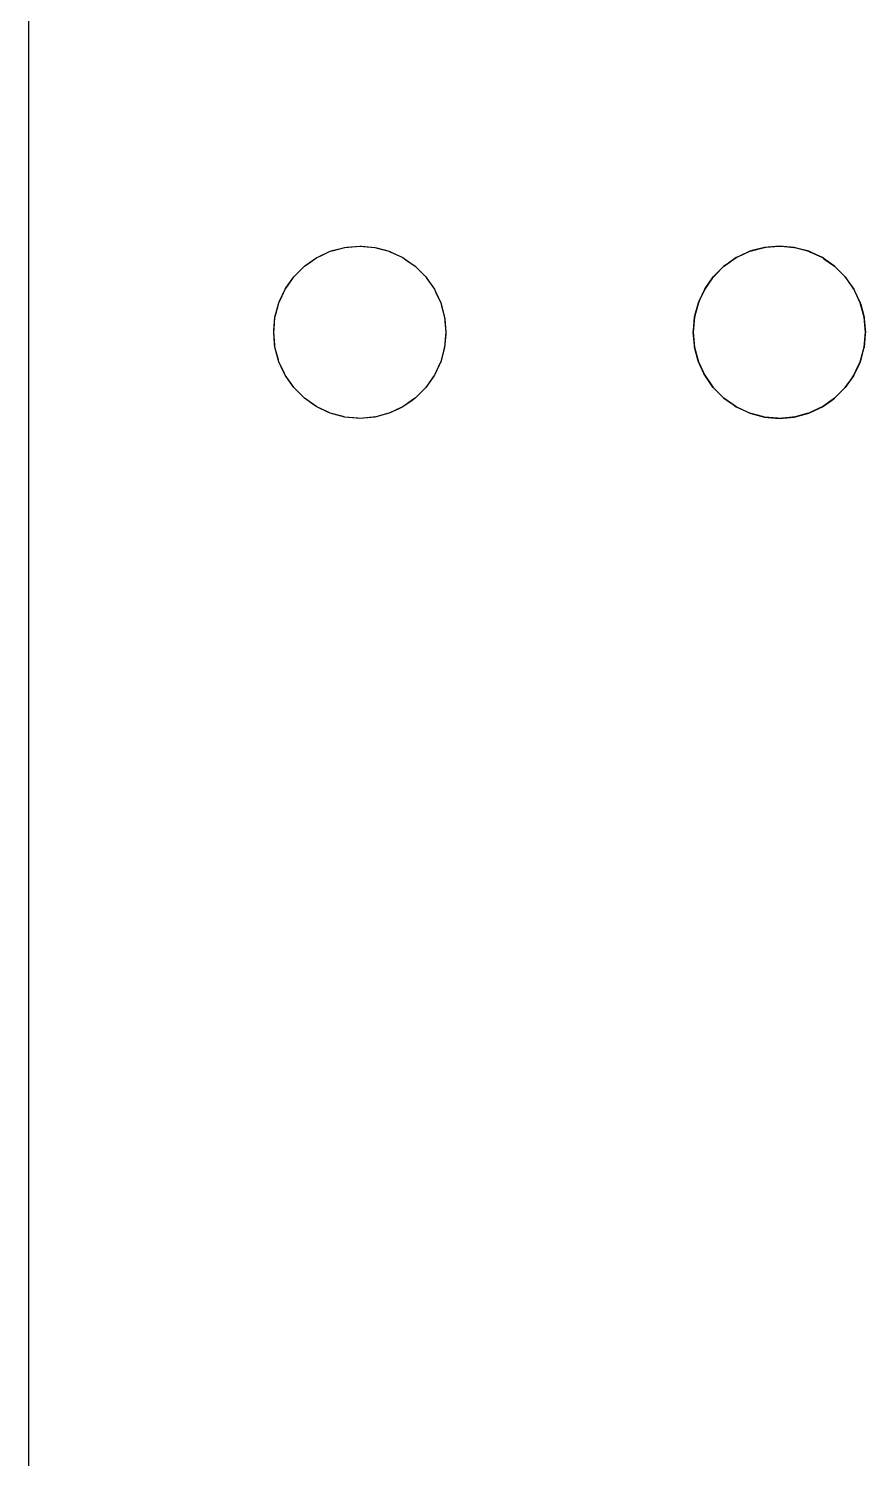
# Model space of a CAD drawing. Extents: x -135 to -25, y 25 to 375.
# Drawn here: x -135 to -97.1, y 200 to 264.7 of the extents above; entities that cross this region are included whole.
import ezdxf

# ---------------------------------------------------------------- set-up
doc = ezdxf.new("R2010")
doc.units = 0
doc.header["$MEASUREMENT"] = 0
doc.layers.add('Sketch33', color=7, linetype='Continuous')

msp = doc.modelspace()

# ---------------------------------------------------------------- linework, layer by layer
at = {"layer": 'Sketch33'}
for p, q in [((-135, 375, 0.5), (-135, 112.5, 0.5)), ((-121.873, 254.413, 0.5), (-121.334, 254.665, 0.5)), ((-121.796, 254.449, 0.5), (-121.334, 254.665, 0.5)), ((-121.334, 254.665, 0.5), (-121.17, 254.709, 0.5)), ((-121.334, 254.665, 0.5), (-121.252, 254.687, 0.5)), ((-121.252, 254.687, 0.5), (-120.677, 254.841, 0.5)), ((-121.17, 254.709, 0.5), (-120.677, 254.841, 0.5)), ((-120.677, 254.841, 0.5), (-120.508, 254.856, 0.5)), ((-120.677, 254.841, 0.5), (-120.593, 254.848, 0.5)), ((-120.593, 254.848, 0.5), (-120, 254.9, 0.5)), ((-120.508, 254.856, 0.5), (-120, 254.9, 0.5)), ((-120, 254.9, 0.5), (-119.915, 254.893, 0.5)), ((-120, 254.9, 0.5), (-119.831, 254.885, 0.5)), ((-119.915, 254.893, 0.5), (-119.323, 254.841, 0.5)), ((-119.831, 254.885, 0.5), (-119.323, 254.841, 0.5)), ((-119.323, 254.841, 0.5), (-119.241, 254.819, 0.5)), ((-119.323, 254.841, 0.5), (-119.159, 254.797, 0.5)), ((-119.241, 254.819, 0.5), (-118.666, 254.665, 0.5)), ((-119.159, 254.797, 0.5), (-118.666, 254.665, 0.5)), ((-118.666, 254.665, 0.5), (-118.589, 254.629, 0.5)), ((-118.666, 254.665, 0.5), (-118.512, 254.593, 0.5)), ((-118.589, 254.629, 0.5), (-118.05, 254.377, 0.5)), ((-118.512, 254.593, 0.5), (-118.05, 254.377, 0.5)), ((-102.873, 254.413, 0.5), (-102.334, 254.665, 0.5)), ((-102.334, 254.665, 0.5), (-102.796, 254.449, 0.5)), ((-102.17, 254.709, 0.5), (-102.334, 254.665, 0.5)), ((-102.334, 254.665, 0.5), (-102.252, 254.687, 0.5)), ((-102.252, 254.687, 0.5), (-101.677, 254.841, 0.5)), ((-101.677, 254.841, 0.5), (-102.17, 254.709, 0.5)), ((-101.508, 254.856, 0.5), (-101.677, 254.841, 0.5)), ((-101.677, 254.841, 0.5), (-101.593, 254.848, 0.5)), ((-101.593, 254.848, 0.5), (-101, 254.9, 0.5)), ((-101, 254.9, 0.5), (-101.508, 254.856, 0.5)), ((-101, 254.9, 0.5), (-100.915, 254.893, 0.5)), ((-100.831, 254.885, 0.5), (-101, 254.9, 0.5)), ((-100.915, 254.893, 0.5), (-100.323, 254.841, 0.5)), ((-100.323, 254.841, 0.5), (-100.831, 254.885, 0.5)), ((-100.323, 254.841, 0.5), (-100.241, 254.819, 0.5)), ((-100.159, 254.797, 0.5), (-100.323, 254.841, 0.5)), ((-100.241, 254.819, 0.5), (-99.666, 254.665, 0.5)), ((-99.666, 254.665, 0.5), (-100.159, 254.797, 0.5)), ((-99.666, 254.665, 0.5), (-99.589, 254.629, 0.5)), ((-99.512, 254.593, 0.5), (-99.666, 254.665, 0.5)), ((-99.589, 254.629, 0.5), (-99.05, 254.377, 0.5)), ((-99.05, 254.377, 0.5), (-99.512, 254.593, 0.5)), ((-122.927, 253.567, 0.5), (-122.507, 253.988, 0.5)), ((-122.867, 253.627, 0.5), (-122.507, 253.988, 0.5)), ((-122.507, 253.988, 0.5), (-122.368, 254.085, 0.5)), ((-122.507, 253.988, 0.5), (-122.437, 254.036, 0.5)), ((-122.437, 254.036, 0.5), (-121.95, 254.377, 0.5)), ((-122.368, 254.085, 0.5), (-121.95, 254.377, 0.5)), ((-121.95, 254.377, 0.5), (-121.796, 254.449, 0.5)), ((-121.95, 254.377, 0.5), (-121.873, 254.413, 0.5)), ((-118.05, 254.377, 0.5), (-117.98, 254.329, 0.5)), ((-118.05, 254.377, 0.5), (-117.911, 254.28, 0.5)), ((-117.98, 254.329, 0.5), (-117.493, 253.988, 0.5)), ((-117.911, 254.28, 0.5), (-117.493, 253.988, 0.5)), ((-117.493, 253.988, 0.5), (-117.433, 253.927, 0.5)), ((-117.493, 253.988, 0.5), (-117.373, 253.867, 0.5)), ((-117.433, 253.927, 0.5), (-117.012, 253.507, 0.5)), ((-117.373, 253.867, 0.5), (-117.012, 253.507, 0.5)), ((-103.927, 253.567, 0.5), (-103.507, 253.988, 0.5)), ((-103.507, 253.988, 0.5), (-103.867, 253.627, 0.5)), ((-103.368, 254.085, 0.5), (-103.507, 253.988, 0.5)), ((-103.507, 253.988, 0.5), (-103.437, 254.036, 0.5)), ((-103.437, 254.036, 0.5), (-102.95, 254.377, 0.5)), ((-102.95, 254.377, 0.5), (-103.368, 254.085, 0.5)), ((-102.796, 254.449, 0.5), (-102.95, 254.377, 0.5)), ((-102.95, 254.377, 0.5), (-102.873, 254.413, 0.5)), ((-99.05, 254.377, 0.5), (-98.98, 254.329, 0.5)), ((-98.911, 254.28, 0.5), (-99.05, 254.377, 0.5)), ((-98.98, 254.329, 0.5), (-98.493, 253.988, 0.5)), ((-98.493, 253.988, 0.5), (-98.911, 254.28, 0.5)), ((-98.493, 253.988, 0.5), (-98.433, 253.927, 0.5)), ((-98.373, 253.867, 0.5), (-98.493, 253.988, 0.5)), ((-98.433, 253.927, 0.5), (-98.012, 253.507, 0.5)), ((-98.012, 253.507, 0.5), (-98.373, 253.867, 0.5)), ((-123.329, 253.02, 0.5), (-122.988, 253.507, 0.5)), ((-123.28, 253.089, 0.5), (-122.988, 253.507, 0.5)), ((-122.988, 253.507, 0.5), (-122.867, 253.627, 0.5)), ((-122.988, 253.507, 0.5), (-122.927, 253.567, 0.5)), ((-117.012, 253.507, 0.5), (-116.964, 253.437, 0.5)), ((-117.012, 253.507, 0.5), (-116.915, 253.368, 0.5)), ((-116.964, 253.437, 0.5), (-116.623, 252.95, 0.5)), ((-116.915, 253.368, 0.5), (-116.623, 252.95, 0.5)), ((-104.329, 253.02, 0.5), (-103.988, 253.507, 0.5)), ((-103.988, 253.507, 0.5), (-104.28, 253.089, 0.5)), ((-103.867, 253.627, 0.5), (-103.988, 253.507, 0.5)), ((-103.988, 253.507, 0.5), (-103.927, 253.567, 0.5)), ((-98.012, 253.507, 0.5), (-97.964, 253.437, 0.5)), ((-97.915, 253.368, 0.5), (-98.012, 253.507, 0.5)), ((-97.964, 253.437, 0.5), (-97.622, 252.95, 0.5)), ((-97.622, 252.95, 0.5), (-97.915, 253.368, 0.5)), ((-123.629, 252.411, 0.5), (-123.377, 252.95, 0.5)), ((-123.593, 252.488, 0.5), (-123.377, 252.95, 0.5)), ((-123.377, 252.95, 0.5), (-123.28, 253.089, 0.5)), ((-123.377, 252.95, 0.5), (-123.329, 253.02, 0.5)), ((-116.623, 252.95, 0.5), (-116.587, 252.873, 0.5)), ((-116.623, 252.95, 0.5), (-116.551, 252.796, 0.5)), ((-116.587, 252.873, 0.5), (-116.335, 252.334, 0.5)), ((-116.551, 252.796, 0.5), (-116.335, 252.334, 0.5)), ((-104.629, 252.411, 0.5), (-104.377, 252.95, 0.5)), ((-104.377, 252.95, 0.5), (-104.593, 252.488, 0.5)), ((-104.28, 253.089, 0.5), (-104.377, 252.95, 0.5)), ((-104.377, 252.95, 0.5), (-104.329, 253.02, 0.5)), ((-97.622, 252.95, 0.5), (-97.587, 252.873, 0.5)), ((-97.551, 252.796, 0.5), (-97.622, 252.95, 0.5)), ((-97.587, 252.873, 0.5), (-97.335, 252.334, 0.5)), ((-97.335, 252.334, 0.5), (-97.551, 252.796, 0.5)), ((-123.819, 251.759, 0.5), (-123.665, 252.334, 0.5)), ((-123.797, 251.841, 0.5), (-123.665, 252.334, 0.5)), ((-123.665, 252.334, 0.5), (-123.593, 252.488, 0.5)), ((-123.665, 252.334, 0.5), (-123.629, 252.411, 0.5)), ((-116.335, 252.334, 0.5), (-116.313, 252.252, 0.5)), ((-116.335, 252.334, 0.5), (-116.291, 252.17, 0.5)), ((-116.313, 252.252, 0.5), (-116.159, 251.677, 0.5)), ((-116.291, 252.17, 0.5), (-116.159, 251.677, 0.5)), ((-104.819, 251.759, 0.5), (-104.665, 252.334, 0.5)), ((-104.665, 252.334, 0.5), (-104.797, 251.841, 0.5)), ((-104.593, 252.488, 0.5), (-104.665, 252.334, 0.5)), ((-104.665, 252.334, 0.5), (-104.629, 252.411, 0.5)), ((-97.335, 252.334, 0.5), (-97.313, 252.252, 0.5)), ((-97.291, 252.17, 0.5), (-97.335, 252.334, 0.5)), ((-97.313, 252.252, 0.5), (-97.159, 251.677, 0.5)), ((-97.159, 251.677, 0.5), (-97.291, 252.17, 0.5)), ((-123.893, 251.085, 0.5), (-123.841, 251.677, 0.5)), ((-123.885, 251.169, 0.5), (-123.841, 251.677, 0.5)), ((-123.841, 251.677, 0.5), (-123.797, 251.841, 0.5)), ((-123.841, 251.677, 0.5), (-123.819, 251.759, 0.5)), ((-116.159, 251.677, 0.5), (-116.152, 251.593, 0.5)), ((-116.159, 251.677, 0.5), (-116.144, 251.508, 0.5)), ((-116.152, 251.593, 0.5), (-116.1, 251, 0.5)), ((-116.144, 251.508, 0.5), (-116.1, 251, 0.5)), ((-104.893, 251.085, 0.5), (-104.841, 251.677, 0.5)), ((-104.841, 251.677, 0.5), (-104.885, 251.169, 0.5)), ((-104.797, 251.841, 0.5), (-104.841, 251.677, 0.5)), ((-104.841, 251.677, 0.5), (-104.819, 251.759, 0.5)), ((-97.159, 251.677, 0.5), (-97.152, 251.593, 0.5)), ((-97.144, 251.508, 0.5), (-97.159, 251.677, 0.5)), ((-97.152, 251.593, 0.5), (-97.1, 251, 0.5)), ((-97.1, 251, 0.5), (-97.144, 251.508, 0.5)), ((-123.9, 251, 0.5), (-123.885, 251.169, 0.5)), ((-123.9, 251, 0.5), (-123.893, 251.085, 0.5)), ((-123.856, 250.492, 0.5), (-123.9, 251, 0.5)), ((-123.848, 250.407, 0.5), (-123.9, 251, 0.5)), ((-116.107, 250.915, 0.5), (-116.159, 250.323, 0.5)), ((-116.115, 250.831, 0.5), (-116.159, 250.323, 0.5)), ((-116.1, 251, 0.5), (-116.115, 250.831, 0.5)), ((-116.1, 251, 0.5), (-116.107, 250.915, 0.5)), ((-104.885, 251.169, 0.5), (-104.9, 251, 0.5)), ((-104.9, 251, 0.5), (-104.893, 251.085, 0.5)), ((-104.848, 250.407, 0.5), (-104.9, 251, 0.5)), ((-104.9, 251, 0.5), (-104.856, 250.492, 0.5)), ((-97.107, 250.915, 0.5), (-97.159, 250.323, 0.5)), ((-97.159, 250.323, 0.5), (-97.115, 250.831, 0.5)), ((-97.115, 250.831, 0.5), (-97.1, 251, 0.5)), ((-97.1, 251, 0.5), (-97.107, 250.915, 0.5)), ((-123.841, 250.323, 0.5), (-123.856, 250.492, 0.5)), ((-123.841, 250.323, 0.5), (-123.848, 250.407, 0.5)), ((-123.709, 249.83, 0.5), (-123.841, 250.323, 0.5)), ((-123.687, 249.748, 0.5), (-123.841, 250.323, 0.5)), ((-116.181, 250.241, 0.5), (-116.335, 249.666, 0.5)), ((-116.203, 250.159, 0.5), (-116.335, 249.666, 0.5)), ((-116.159, 250.323, 0.5), (-116.203, 250.159, 0.5)), ((-116.159, 250.323, 0.5), (-116.181, 250.241, 0.5)), ((-104.856, 250.492, 0.5), (-104.841, 250.323, 0.5)), ((-104.841, 250.323, 0.5), (-104.848, 250.407, 0.5)), ((-104.687, 249.748, 0.5), (-104.841, 250.323, 0.5)), ((-104.841, 250.323, 0.5), (-104.709, 249.83, 0.5)), ((-97.181, 250.241, 0.5), (-97.335, 249.666, 0.5)), ((-97.335, 249.666, 0.5), (-97.203, 250.159, 0.5)), ((-97.203, 250.159, 0.5), (-97.159, 250.323, 0.5)), ((-97.159, 250.323, 0.5), (-97.181, 250.241, 0.5)), ((-123.665, 249.666, 0.5), (-123.709, 249.83, 0.5)), ((-123.665, 249.666, 0.5), (-123.687, 249.748, 0.5)), ((-123.449, 249.204, 0.5), (-123.665, 249.666, 0.5)), ((-123.413, 249.127, 0.5), (-123.665, 249.666, 0.5)), ((-116.371, 249.589, 0.5), (-116.623, 249.05, 0.5)), ((-116.407, 249.512, 0.5), (-116.623, 249.05, 0.5)), ((-116.335, 249.666, 0.5), (-116.407, 249.512, 0.5)), ((-116.335, 249.666, 0.5), (-116.371, 249.589, 0.5)), ((-104.709, 249.83, 0.5), (-104.665, 249.666, 0.5)), ((-104.665, 249.666, 0.5), (-104.687, 249.748, 0.5)), ((-104.413, 249.127, 0.5), (-104.665, 249.666, 0.5)), ((-104.665, 249.666, 0.5), (-104.449, 249.204, 0.5)), ((-97.371, 249.589, 0.5), (-97.622, 249.05, 0.5)), ((-97.622, 249.05, 0.5), (-97.407, 249.512, 0.5)), ((-97.407, 249.512, 0.5), (-97.335, 249.666, 0.5)), ((-97.335, 249.666, 0.5), (-97.371, 249.589, 0.5)), ((-123.377, 249.05, 0.5), (-123.449, 249.204, 0.5)), ((-123.377, 249.05, 0.5), (-123.413, 249.127, 0.5)), ((-123.085, 248.632, 0.5), (-123.377, 249.05, 0.5)), ((-123.036, 248.563, 0.5), (-123.377, 249.05, 0.5)), ((-116.671, 248.98, 0.5), (-117.012, 248.493, 0.5)), ((-116.72, 248.911, 0.5), (-117.012, 248.493, 0.5)), ((-116.623, 249.05, 0.5), (-116.72, 248.911, 0.5)), ((-116.623, 249.05, 0.5), (-116.671, 248.98, 0.5)), ((-104.449, 249.204, 0.5), (-104.377, 249.05, 0.5)), ((-104.377, 249.05, 0.5), (-104.413, 249.127, 0.5)), ((-104.036, 248.563, 0.5), (-104.377, 249.05, 0.5)), ((-104.377, 249.05, 0.5), (-104.085, 248.632, 0.5)), ((-97.671, 248.98, 0.5), (-98.012, 248.493, 0.5)), ((-98.012, 248.493, 0.5), (-97.72, 248.911, 0.5)), ((-97.72, 248.911, 0.5), (-97.622, 249.05, 0.5)), ((-97.622, 249.05, 0.5), (-97.671, 248.98, 0.5)), ((-122.988, 248.493, 0.5), (-123.085, 248.632, 0.5)), ((-122.988, 248.493, 0.5), (-123.036, 248.563, 0.5)), ((-122.627, 248.133, 0.5), (-122.988, 248.493, 0.5)), ((-122.567, 248.073, 0.5), (-122.988, 248.493, 0.5)), ((-122.507, 248.012, 0.5), (-122.627, 248.133, 0.5)), ((-122.507, 248.012, 0.5), (-122.567, 248.073, 0.5)), ((-122.089, 247.72, 0.5), (-122.507, 248.012, 0.5)), ((-122.02, 247.671, 0.5), (-122.507, 248.012, 0.5)), ((-117.493, 248.012, 0.5), (-117.632, 247.915, 0.5)), ((-117.493, 248.012, 0.5), (-117.563, 247.964, 0.5)), ((-117.073, 248.433, 0.5), (-117.493, 248.012, 0.5)), ((-117.133, 248.373, 0.5), (-117.493, 248.012, 0.5)), ((-117.012, 248.493, 0.5), (-117.133, 248.373, 0.5)), ((-117.012, 248.493, 0.5), (-117.073, 248.433, 0.5)), ((-104.085, 248.632, 0.5), (-103.988, 248.493, 0.5)), ((-103.988, 248.493, 0.5), (-104.036, 248.563, 0.5)), ((-103.567, 248.073, 0.5), (-103.988, 248.493, 0.5)), ((-103.988, 248.493, 0.5), (-103.627, 248.133, 0.5)), ((-103.627, 248.133, 0.5), (-103.507, 248.012, 0.5)), ((-103.507, 248.012, 0.5), (-103.567, 248.073, 0.5)), ((-103.02, 247.671, 0.5), (-103.507, 248.012, 0.5)), ((-103.507, 248.012, 0.5), (-103.089, 247.72, 0.5)), ((-98.632, 247.915, 0.5), (-98.493, 248.012, 0.5)), ((-98.493, 248.012, 0.5), (-98.563, 247.964, 0.5)), ((-98.073, 248.433, 0.5), (-98.493, 248.012, 0.5)), ((-98.493, 248.012, 0.5), (-98.133, 248.373, 0.5)), ((-98.133, 248.373, 0.5), (-98.012, 248.493, 0.5)), ((-98.012, 248.493, 0.5), (-98.073, 248.433, 0.5)), ((-121.95, 247.623, 0.5), (-122.089, 247.72, 0.5)), ((-121.95, 247.623, 0.5), (-122.02, 247.671, 0.5)), ((-121.411, 247.371, 0.5), (-121.95, 247.623, 0.5)), ((-121.488, 247.407, 0.5), (-121.95, 247.623, 0.5)), ((-121.334, 247.335, 0.5), (-121.488, 247.407, 0.5)), ((-121.334, 247.335, 0.5), (-121.411, 247.371, 0.5)), ((-118.127, 247.587, 0.5), (-118.666, 247.335, 0.5)), ((-118.204, 247.551, 0.5), (-118.666, 247.335, 0.5)), ((-118.05, 247.623, 0.5), (-118.204, 247.551, 0.5)), ((-118.05, 247.623, 0.5), (-118.127, 247.587, 0.5)), ((-117.563, 247.964, 0.5), (-118.05, 247.623, 0.5)), ((-117.632, 247.915, 0.5), (-118.05, 247.623, 0.5)), ((-103.089, 247.72, 0.5), (-102.95, 247.623, 0.5)), ((-102.95, 247.623, 0.5), (-103.02, 247.671, 0.5)), ((-102.411, 247.371, 0.5), (-102.95, 247.623, 0.5)), ((-102.95, 247.623, 0.5), (-102.488, 247.407, 0.5)), ((-102.488, 247.407, 0.5), (-102.334, 247.335, 0.5)), ((-102.334, 247.335, 0.5), (-102.411, 247.371, 0.5)), ((-99.127, 247.587, 0.5), (-99.666, 247.335, 0.5)), ((-99.666, 247.335, 0.5), (-99.204, 247.551, 0.5)), ((-99.204, 247.551, 0.5), (-99.05, 247.623, 0.5)), ((-99.05, 247.623, 0.5), (-99.127, 247.587, 0.5)), ((-98.563, 247.964, 0.5), (-99.05, 247.623, 0.5)), ((-99.05, 247.623, 0.5), (-98.632, 247.915, 0.5)), ((-120.759, 247.181, 0.5), (-121.334, 247.335, 0.5)), ((-120.841, 247.203, 0.5), (-121.334, 247.335, 0.5)), ((-120.677, 247.159, 0.5), (-120.841, 247.203, 0.5)), ((-120.677, 247.159, 0.5), (-120.759, 247.181, 0.5)), ((-120.085, 247.107, 0.5), (-120.677, 247.159, 0.5)), ((-120.169, 247.115, 0.5), (-120.677, 247.159, 0.5)), ((-120, 247.1, 0.5), (-120.169, 247.115, 0.5)), ((-120, 247.1, 0.5), (-120.085, 247.107, 0.5)), ((-119.407, 247.152, 0.5), (-120, 247.1, 0.5)), ((-119.492, 247.144, 0.5), (-120, 247.1, 0.5)), ((-119.323, 247.159, 0.5), (-119.492, 247.144, 0.5)), ((-119.323, 247.159, 0.5), (-119.407, 247.152, 0.5)), ((-118.748, 247.313, 0.5), (-119.323, 247.159, 0.5)), ((-118.83, 247.291, 0.5), (-119.323, 247.159, 0.5)), ((-118.666, 247.335, 0.5), (-118.83, 247.291, 0.5)), ((-118.666, 247.335, 0.5), (-118.748, 247.313, 0.5)), ((-101.759, 247.181, 0.5), (-102.334, 247.335, 0.5)), ((-102.334, 247.335, 0.5), (-101.841, 247.203, 0.5)), ((-101.841, 247.203, 0.5), (-101.677, 247.159, 0.5)), ((-101.677, 247.159, 0.5), (-101.759, 247.181, 0.5)), ((-101.085, 247.107, 0.5), (-101.677, 247.159, 0.5)), ((-101.677, 247.159, 0.5), (-101.169, 247.115, 0.5)), ((-101.169, 247.115, 0.5), (-101, 247.1, 0.5)), ((-101, 247.1, 0.5), (-101.085, 247.107, 0.5)), ((-100.407, 247.152, 0.5), (-101, 247.1, 0.5)), ((-101, 247.1, 0.5), (-100.492, 247.144, 0.5)), ((-100.492, 247.144, 0.5), (-100.323, 247.159, 0.5)), ((-100.323, 247.159, 0.5), (-100.407, 247.152, 0.5)), ((-99.748, 247.313, 0.5), (-100.323, 247.159, 0.5)), ((-100.323, 247.159, 0.5), (-99.83, 247.291, 0.5)), ((-99.83, 247.291, 0.5), (-99.666, 247.335, 0.5)), ((-99.666, 247.335, 0.5), (-99.748, 247.313, 0.5))]:
    msp.add_line(p, q, dxfattribs=at)

doc.saveas('drawing.dxf')
